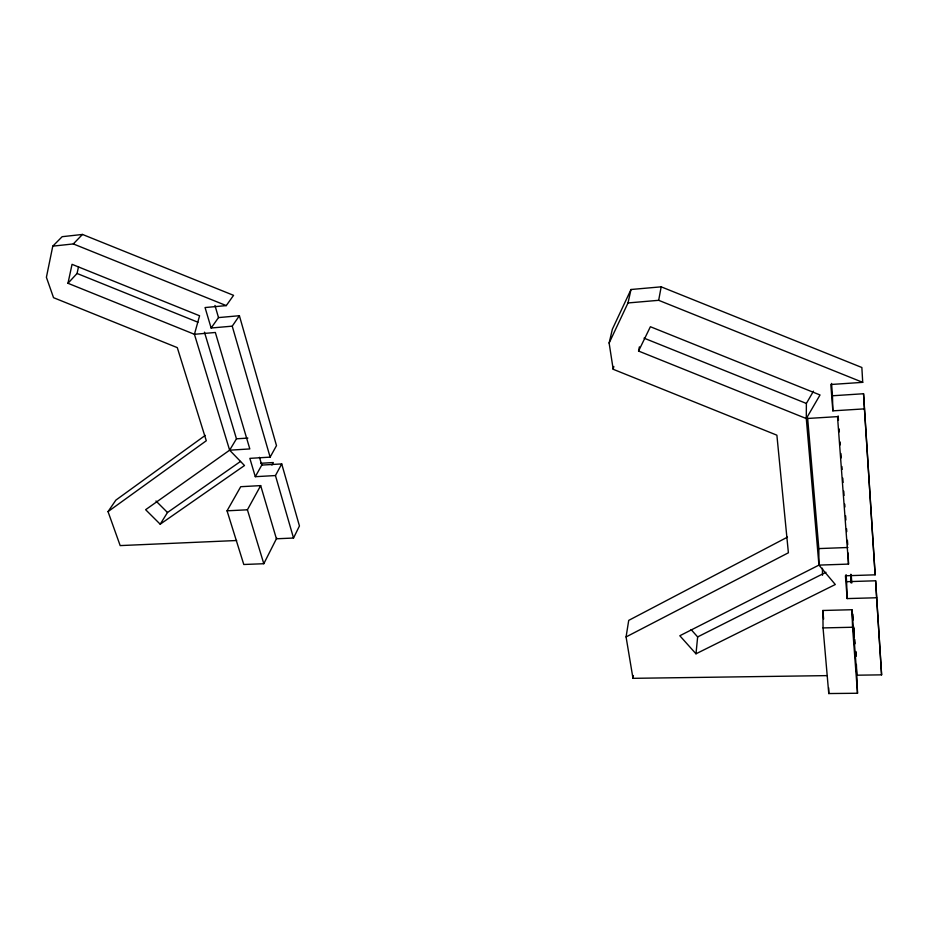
<?xml version="1.0" encoding="UTF-8"?>
<svg xmlns="http://www.w3.org/2000/svg" width="928" height="928" viewBox="0 0 928 928"><rect width="100%" height="100%" fill="white"/><g stroke="black" fill="none" stroke-linecap="round" stroke-linejoin="round"><path stroke-width="1.39" d="M848.134 553.03L848.517 564.096L818.948 565.106L679.818 635.75L695.988 653.799L835.304 584.512L818.948 565.106L806.293 418.551L806.374 403.448L813.485 391.152M695.988 653.799L697.647 636.921L691.082 629.567M827.045 675.619L632.977 678.333L633.395 675.526M632.977 678.333L626.075 636.933L628.72 620.38L787.466 537.126M626.075 636.933L788.394 552.786L776.887 435.186L613.188 369.286L609.128 343.047L628.012 302.946L658.671 300.312L661.177 286.833L861.857 367.5L862.715 382.348L830.827 384.505L832.845 410.849L864.432 408.865L863.55 393.739L832.486 395.769L832.845 410.849M848.517 564.096L837.508 416.626L806.293 418.551L638.568 351.051L639.392 346.852M211.132 328.013L218.509 317.596L239.389 315.717L232.232 326.157L211.132 328.013L205.053 307.551L226.281 305.602L233.566 295.336L82.488 234.448L62.164 236.686L52.78 246.152L46.4 277.31L53.534 297.679L177.294 347.629L206.294 440.754L108.031 511.618L120.176 545.594L236.663 540.514M229.634 450.184L249.818 448.932L215.342 332.479L194.428 334.3L67.976 283.284L72.048 264.341L199.578 315.775L194.428 334.3L229.634 450.184L244.493 465.531L160.196 524.204L145.626 509.704L229.634 450.184L236.454 438.816L204.462 332.166M67.976 283.284L77.059 273.47L78.52 266.765M613.188 369.286L613.826 366.456M628.012 302.946L631.005 289.501L661.177 286.833M609.128 343.047L612.364 329.208L631.005 289.501M638.568 351.051L650.389 326.726L820.027 394.968L806.293 418.551M276.776 538.054L263.807 563.725L243.786 564.491L227.047 510.818L240.723 486.701L260.675 485.611L276.416 538.785L293.526 538.031L299.442 525.956L281.718 463.919L261.777 465.09L255.293 476.69L275.454 475.554L281.718 463.919M263.807 563.725L247.416 509.797L260.675 485.611M271.927 465.067L273.319 462.538L260.756 463.281M255.293 476.69L249.852 458.362L270.129 457.133L276.498 445.637L239.389 315.717M160.196 524.204L167.492 512.5L240.514 461.436M108.031 511.618L115.884 500.111L205.262 435.383M52.78 246.152L73.312 243.925L82.488 234.448M697.647 636.921L825.943 572.298M236.454 438.816L247.869 438.086M227.047 510.818L247.416 509.797M807.604 417.82L818.832 548.587L847.948 547.497M863.55 393.739L875.139 574.826L845.42 575.789L847.16 598.583L876.624 597.76L881.6 674.853L856.822 675.201L851.927 609.731L822.869 610.485L823.055 627.92L828.762 693.552L857.518 693.251L856.405 664.425M846.081 574.629L846.614 581.694L875.626 580.789L881.6 674.853M823.055 627.92L852.565 627.247L857.518 693.251M658.671 300.312L862.715 382.348M644.02 338.14L806.374 403.448M73.312 243.925L226.281 305.602M77.059 273.47L197.942 322.236M155.985 501.004L167.492 512.5M214.948 305.428L218.509 317.596M259.492 457.295L261.777 465.09M232.232 326.157L270.129 457.133M275.454 475.554L293.526 538.031M822.869 610.485L823.612 619.092M831.546 383.426L832.486 395.769M851.185 574.444L851.811 582.97M838.146 415.93L838.471 420.268M839.121 428.945L839.33 431.833M840.084 441.96L840.304 444.848M840.942 453.525L841.267 457.864M841.916 466.54L842.137 469.429M842.775 478.106L843.1 482.432M843.749 491.109L844.074 495.448M844.712 504.124L844.932 507.013M845.582 515.69L845.895 520.028M846.545 528.705L846.765 531.593M847.403 540.27L847.728 544.608M852.913 614.197L853.342 619.916M853.969 628.418L854.178 631.214M854.804 639.578L855.117 643.754M855.732 652.117L856.045 656.293M864.432 408.865L875.139 574.826M875.626 580.789L876.624 597.76M855.918 651.502L856.08 655.818M853.818 627.073L854.201 637.142M854.305 640.018L854.41 642.907M850.651 574.374L850.953 582.842M851.927 609.731L852.565 627.247M846.614 581.694L847.16 598.583M828.669 687.822L828.762 693.552M822.428 568.249L822.498 575.279M818.832 548.587L818.948 565.106"/></g></svg>
